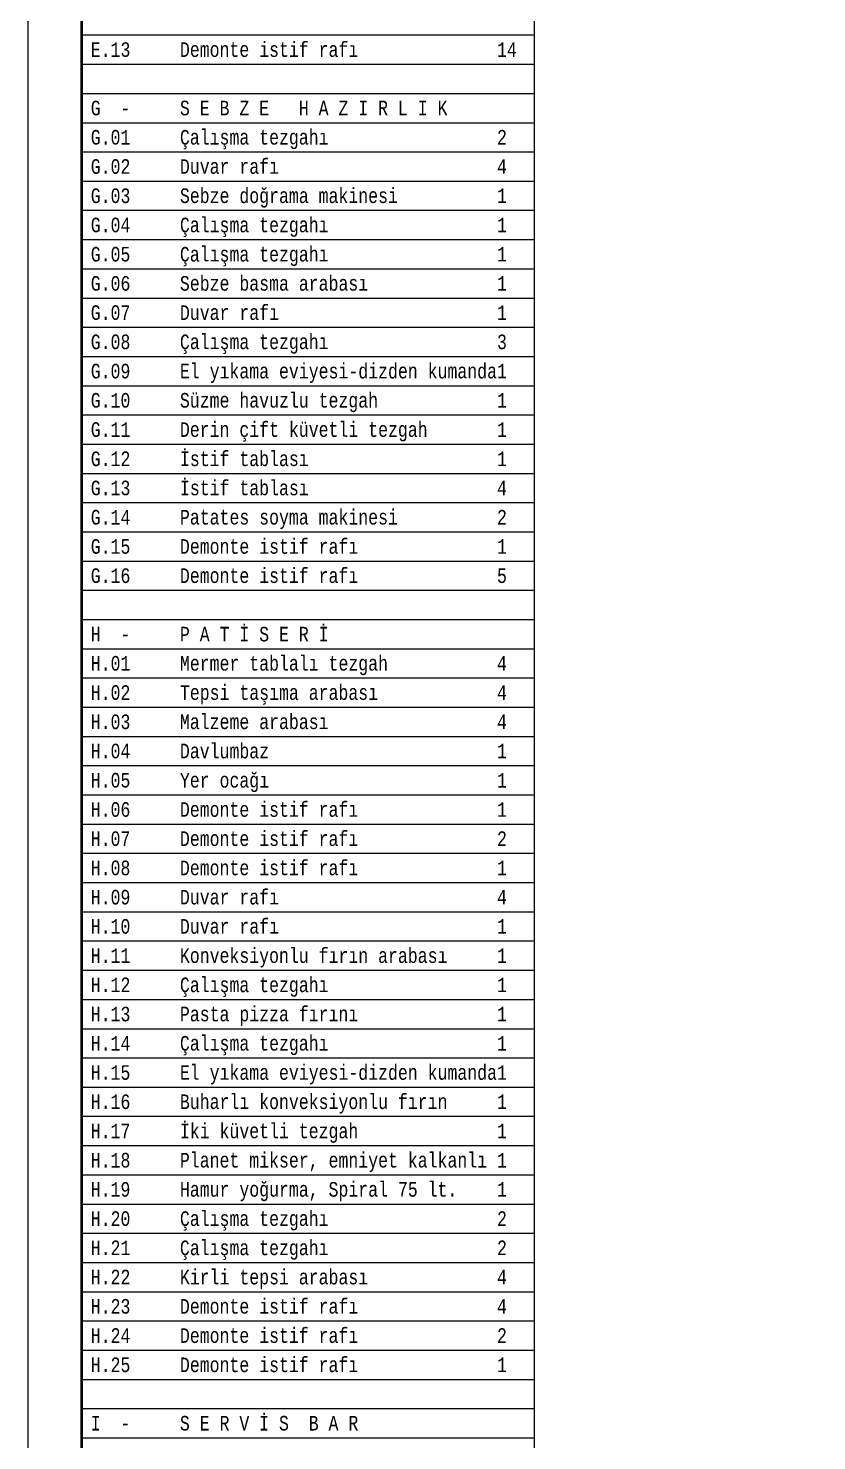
# Model space of a CAD drawing. Header units: millimetres. Extents: x 1443065 to 1517367, y 3763150 to 3779068.
# Drawn here: x 1443065 to 1444523, y 3765786 to 3768400 of the extents above; entities that cross this region are included whole.
import ezdxf

# ---------------------------------------------------------------- set-up
doc = ezdxf.new("R2010")
doc.units = ezdxf.units.MM
for name, color, linetype in [('BL-E', 32, 'Continuous'), ('BL-G', 102, 'Continuous'), ('BL-H', 210, 'Continuous'), ('BL-I', 151, 'Continuous'), ('BL-Z', 117, 'Continuous'), ('m-YAZ_pafta', 7, 'Continuous')]:
    doc.layers.add(name, color=color, linetype=linetype)
doc.styles.add('antet', font='monos.ttf', dxfattribs={"width": 0.8})

msp = doc.modelspace()

# ---------------------------------------------------------------- linework, layer by layer
at = {"layer": 'BL-E'}
for points in [[(1443161.9, 3768387.7), (1444000.2, 3768387.7)], [(1443161.9, 3768333.6), (1444000.2, 3768333.6)], [(1443161.9, 3768279.5), (1444000.2, 3768279.5)]]:
    msp.add_lwpolyline(points, dxfattribs=at)
at = {"layer": 'BL-G'}
for points in [[(1443161.9, 3768225.4), (1444000.2, 3768225.4)], [(1443161.9, 3768171.4), (1444000.2, 3768171.4)], [(1443161.9, 3768117.3), (1444000.2, 3768117.3)], [(1443161.9, 3768063.2), (1444000.2, 3768063.2)], [(1443161.9, 3768009.1), (1444000.2, 3768009.1)], [(1443161.9, 3767955), (1444000.2, 3767955)], [(1443161.9, 3767900.9), (1444000.2, 3767900.9)], [(1443161.9, 3767846.8), (1444000.2, 3767846.8)], [(1443161.9, 3767792.8), (1444000.2, 3767792.8)], [(1443161.9, 3767738.7), (1444000.2, 3767738.7)], [(1443161.9, 3767684.6), (1444000.2, 3767684.6)], [(1443161.9, 3767630.5), (1444000.2, 3767630.5)], [(1443161.9, 3767576.4), (1444000.2, 3767576.4)], [(1443161.9, 3767522.3), (1444000.2, 3767522.3)], [(1443161.9, 3767468.3), (1444000.2, 3767468.3)], [(1443161.9, 3767414.2), (1444000.2, 3767414.2)], [(1443161.9, 3767360.1), (1444000.2, 3767360.1)], [(1443161.9, 3767306), (1444000.2, 3767306)]]:
    msp.add_lwpolyline(points, dxfattribs=at)
at = {"layer": 'BL-H'}
for points in [[(1443161.9, 3767251.9), (1444000.2, 3767251.9)], [(1443161.9, 3767197.8), (1444000.2, 3767197.8)], [(1443161.9, 3767143.8), (1444000.2, 3767143.8)], [(1443161.9, 3767089.7), (1444000.2, 3767089.7)], [(1443161.9, 3767035.6), (1444000.2, 3767035.6)], [(1443161.9, 3766981.5), (1444000.2, 3766981.5)], [(1443161.9, 3766927.4), (1444000.2, 3766927.4)], [(1443161.9, 3766873.3), (1444000.2, 3766873.3)], [(1443161.9, 3766819.3), (1444000.2, 3766819.3)], [(1443161.9, 3766765.2), (1444000.2, 3766765.2)], [(1443161.9, 3766711.1), (1444000.2, 3766711.1)], [(1443161.9, 3766657), (1444000.2, 3766657)], [(1443161.9, 3766602.9), (1444000.2, 3766602.9)], [(1443161.9, 3766548.8), (1444000.2, 3766548.8)], [(1443161.9, 3766494.8), (1444000.2, 3766494.8)], [(1443161.9, 3766440.7), (1444000.2, 3766440.7)], [(1443161.9, 3766386.6), (1444000.2, 3766386.6)], [(1443161.9, 3766332.5), (1444000.2, 3766332.5)], [(1443161.9, 3766278.4), (1444000.2, 3766278.4)], [(1443161.9, 3766224.3), (1444000.2, 3766224.3)], [(1443161.9, 3766170.2), (1444000.2, 3766170.2)], [(1443161.9, 3766116.2), (1444000.2, 3766116.2)], [(1443161.9, 3766062.1), (1444000.2, 3766062.1)], [(1443161.9, 3766008), (1444000.2, 3766008)], [(1443161.9, 3765953.9), (1444000.2, 3765953.9)], [(1443161.9, 3765899.8), (1444000.2, 3765899.8)], [(1443161.9, 3765845.7), (1444000.2, 3765845.7)]]:
    msp.add_lwpolyline(points, dxfattribs=at)
at = {"layer": 'BL-I'}
msp.add_lwpolyline([(1443161.9, 3765791.7), (1444000.2, 3765791.7)], dxfattribs=at)
at = {"layer": 'BL-Z'}
for p, q in [((1443161.9, 3773038.9), (1443161.9, 3763249.7)), ((1443164.6, 3773049.7), (1443164.6, 3763260.5)), ((1444000.2, 3773038.9), (1444000.2, 3763249.7))]:
    msp.add_line(p, q, dxfattribs=at)
at = {"layer": 'm-YAZ_pafta'}
for points in [[(1443064.6, 3773149.7), (1456820.5, 3773149.7), (1456820.5, 3763149.7), (1443064.6, 3763149.7)], [(1443164.6, 3773049.7), (1456720.5, 3773049.7), (1456720.5, 3763249.7), (1443164.6, 3763249.7)]]:
    msp.add_lwpolyline(points, close=True, dxfattribs=at)

# ---------------------------------------------------------------- texts
at = {"layer": 'BL-E', "style": 'antet', "width": 0.8}
msp.add_text(' E.13     Demonte istif rafı              14', height=27.042, dxfattribs=at).set_placement((1443161.9, 3768347.1))
at = {"layer": 'BL-G', "style": 'antet', "width": 0.8}
for s, p in [(' G  -     S E B Z E   H A Z I R L I K', (1443161.9, 3768239)), (' G.01     Çalışma tezgahı                 2', (1443161.9, 3768184.9)), (' G.02     Duvar rafı                      4', (1443161.9, 3768130.8)), (' G.03     Sebze doğrama makinesi          1', (1443161.9, 3768076.7)), (' G.04     Çalışma tezgahı                 1', (1443161.9, 3768022.6)), (' G.05     Çalışma tezgahı                 1', (1443161.9, 3767968.5)), (' G.06     Sebze basma arabası             1', (1443161.9, 3767914.5)), (' G.07     Duvar rafı                      1', (1443161.9, 3767860.4)), (' G.08     Çalışma tezgahı                 3', (1443161.9, 3767806.3)), (' G.09     El yıkama eviyesi-dizden kumanda1', (1443161.9, 3767752.2)), (' G.10     Süzme havuzlu tezgah            1', (1443161.9, 3767698.1)), (' G.11     Derin çift küvetli tezgah       1', (1443161.9, 3767644)), (' G.12     İstif tablası                   1', (1443161.9, 3767589.9)), (' G.13     İstif tablası                   4', (1443161.9, 3767535.9)), (' G.14     Patates soyma makinesi          2', (1443161.9, 3767481.8)), (' G.15     Demonte istif rafı              1', (1443161.9, 3767427.7)), (' G.16     Demonte istif rafı              5', (1443161.9, 3767373.6))]:
    msp.add_text(s, height=27.042, dxfattribs=at).set_placement(p)
at = {"layer": 'BL-H', "style": 'antet', "width": 0.8}
for s, p in [(' H  -     P A T İ S E R İ', (1443161.9, 3767265.4)), (' H.01     Mermer tablalı tezgah           4', (1443161.9, 3767211.4)), (' H.02     Tepsi taşıma arabası            4', (1443161.9, 3767157.3)), (' H.03     Malzeme arabası                 4', (1443161.9, 3767103.2)), (' H.04     Davlumbaz                       1', (1443161.9, 3767049.1)), (' H.05     Yer ocağı                       1', (1443161.9, 3766995)), (' H.06     Demonte istif rafı              1', (1443161.9, 3766940.9)), (' H.07     Demonte istif rafı              2', (1443161.9, 3766886.9)), (' H.08     Demonte istif rafı              1', (1443161.9, 3766832.8)), (' H.09     Duvar rafı                      4', (1443161.9, 3766778.7)), (' H.10     Duvar rafı                      1', (1443161.9, 3766724.6)), (' H.11     Konveksiyonlu fırın arabası     1', (1443161.9, 3766670.5)), (' H.12     Çalışma tezgahı                 1', (1443161.9, 3766616.4)), (' H.13     Pasta pizza fırını              1', (1443161.9, 3766562.4)), (' H.14     Çalışma tezgahı                 1', (1443161.9, 3766508.3)), (' H.15     El yıkama eviyesi-dizden kumanda1', (1443161.9, 3766454.2)), (' H.16     Buharlı konveksiyonlu fırın     1', (1443161.9, 3766400.1)), (' H.17     İki küvetli tezgah              1', (1443161.9, 3766346)), (' H.18     Planet mikser, emniyet kalkanlı 1', (1443161.9, 3766291.9)), (' H.19     Hamur yoğurma, Spiral 75 lt.    1', (1443161.9, 3766237.9)), (' H.20     Çalışma tezgahı                 2', (1443161.9, 3766183.8)), (' H.21     Çalışma tezgahı                 2', (1443161.9, 3766129.7)), (' H.22     Kirli tepsi arabası             4', (1443161.9, 3766075.6)), (' H.23     Demonte istif rafı              4', (1443161.9, 3766021.5)), (' H.24     Demonte istif rafı              2', (1443161.9, 3765967.4)), (' H.25     Demonte istif rafı              1', (1443161.9, 3765913.3))]:
    msp.add_text(s, height=27.042, dxfattribs=at).set_placement(p)
at = {"layer": 'BL-I', "style": 'antet', "width": 0.8}
msp.add_text(' I  -     S E R V İ S  B A R', height=27.042, dxfattribs=at).set_placement((1443161.9, 3765805.2))

doc.saveas('drawing.dxf')
